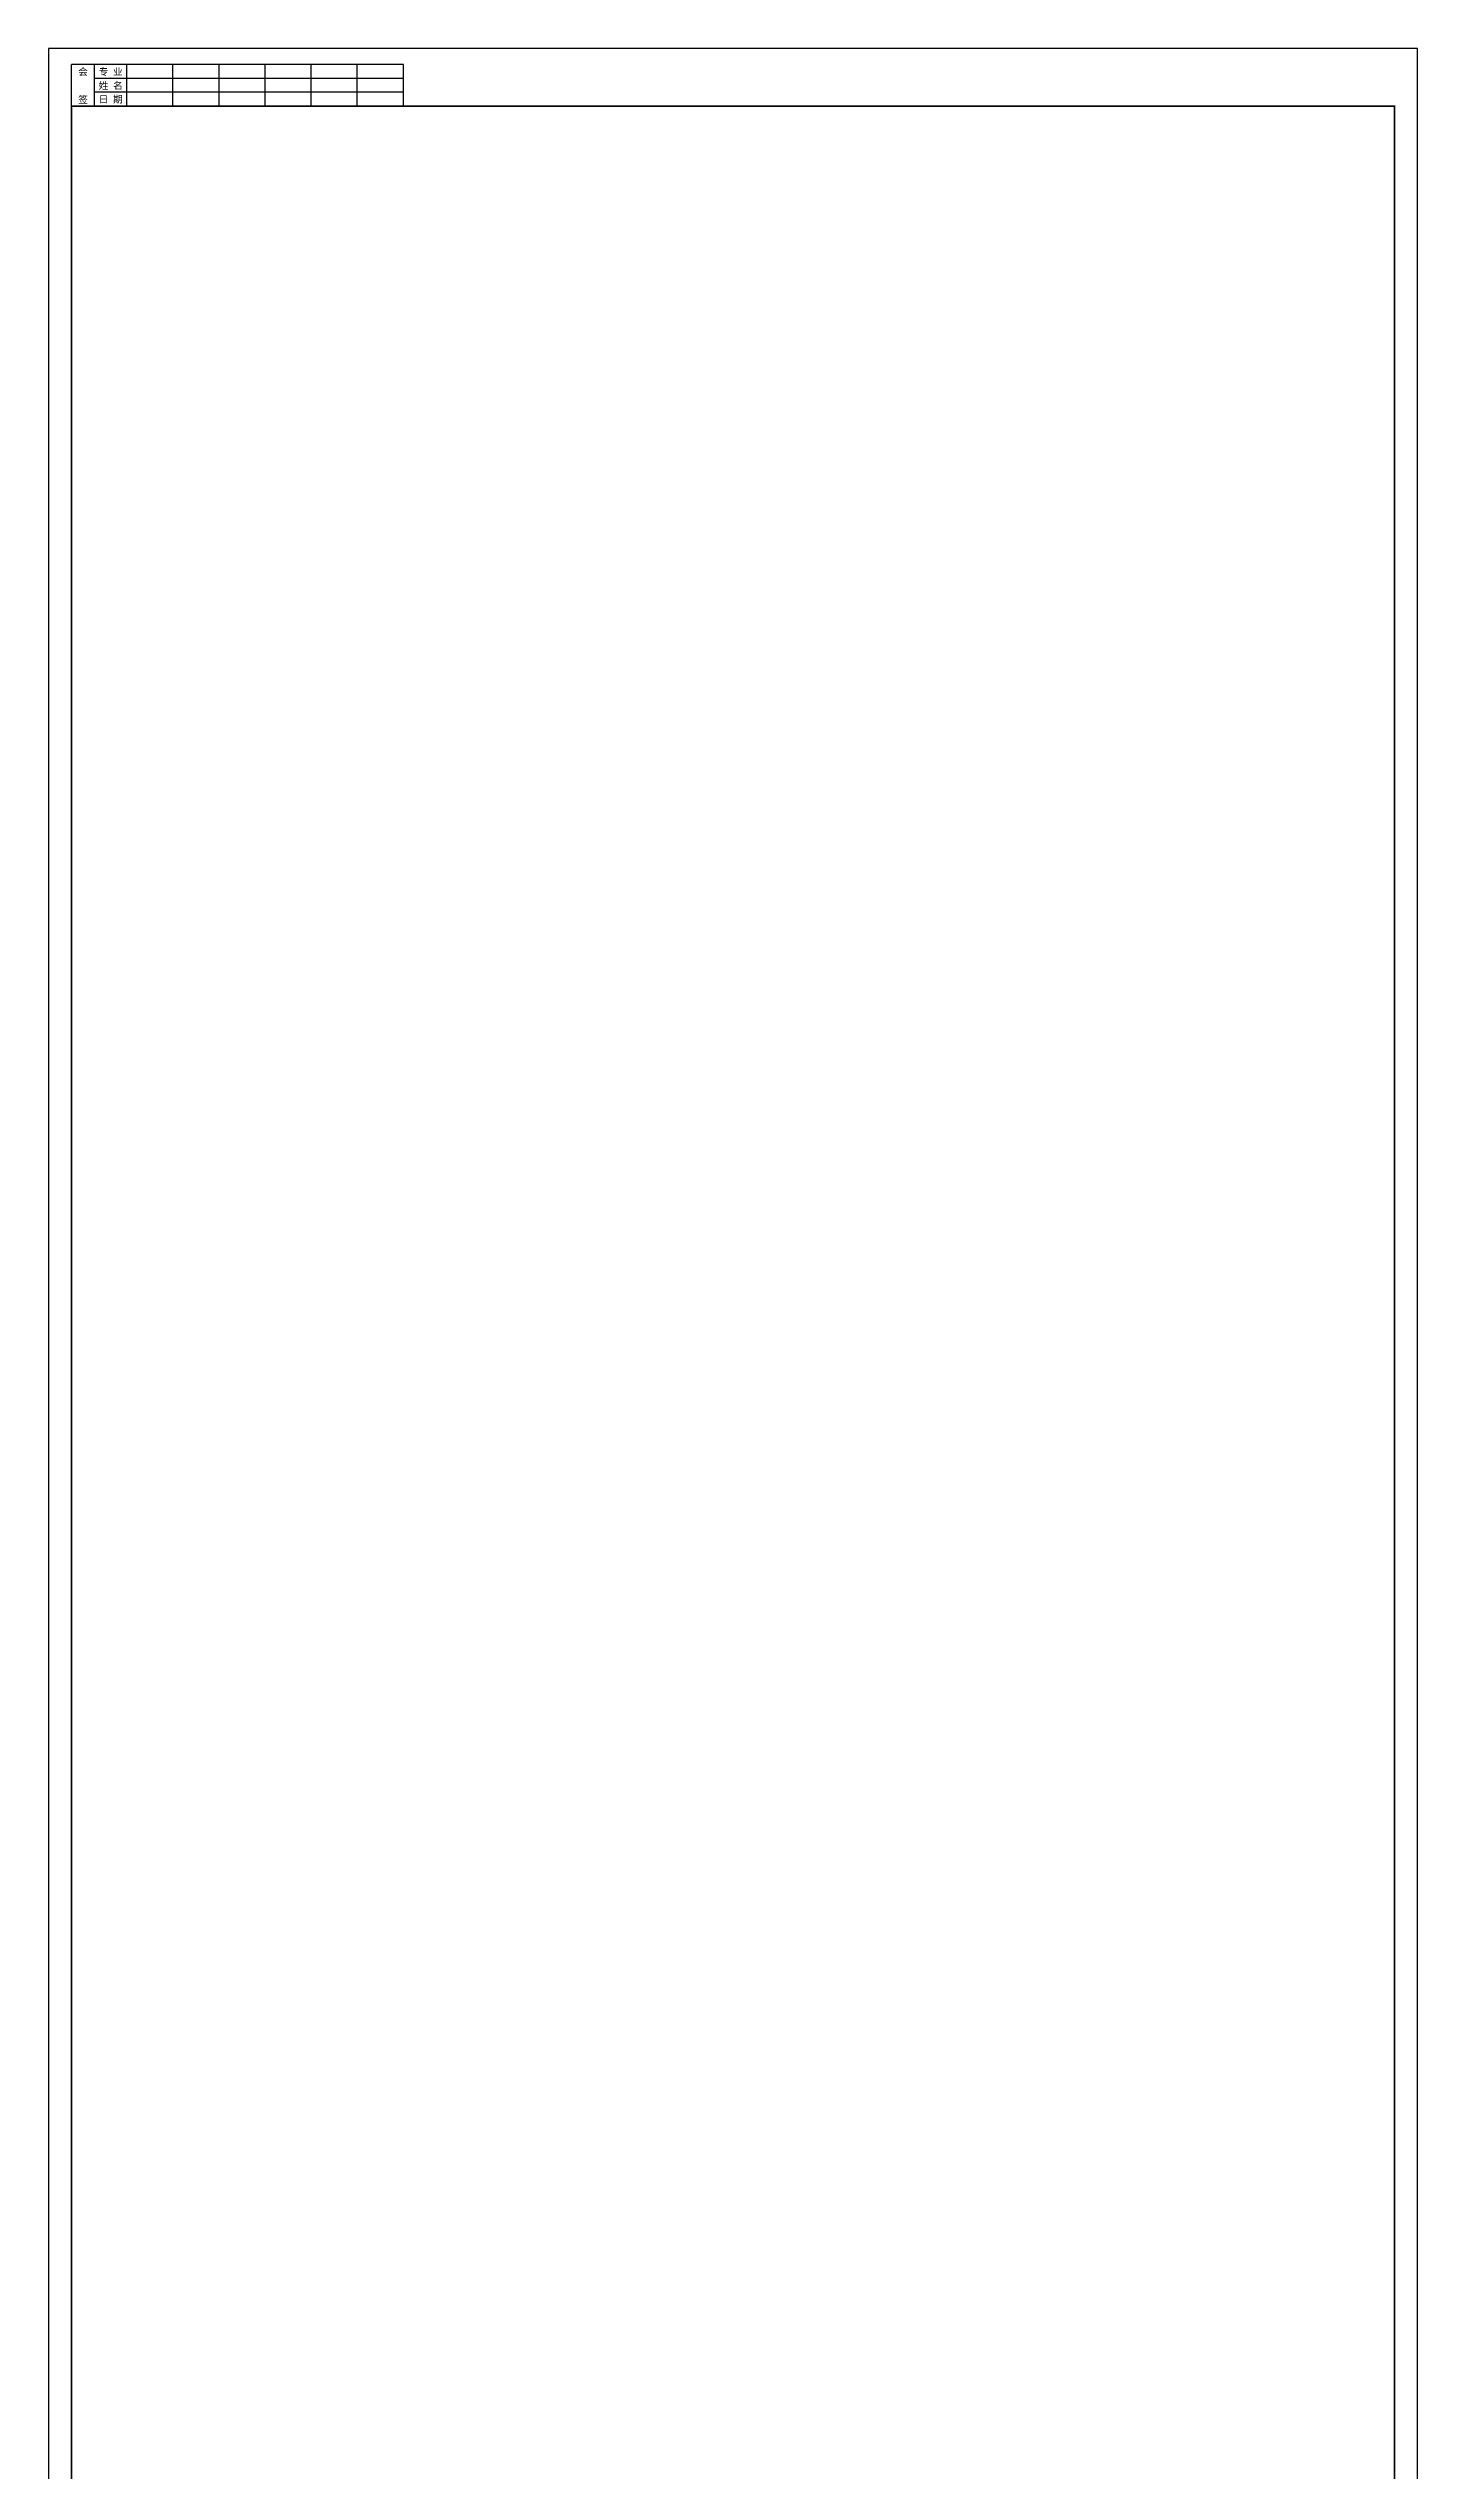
# Model space of a CAD drawing. Extents: x 0 to 594, y 0 to 2102.
# Drawn here: x 0 to 594, y 1051 to 2102 of the extents above; entities that cross this region are included whole.
import ezdxf
from ezdxf.enums import TextEntityAlignment as Align

# ---------------------------------------------------------------- set-up
doc = ezdxf.new("R2010")
doc.units = 0
doc.header["$MEASUREMENT"] = 0
doc.layers.get('0').update_dxf_attribs({"linetype": 'CONTINUOUS'})
doc.styles.add('HUALUC', font='SimSun.ttf')

msp = doc.modelspace()

# ---------------------------------------------------------------- linework, layer by layer
for p, q in [((0, 2102), (0, 0)), ((594, 2102), (0, 2102)), ((594, 2102), (0, 2102)), ((594, 0), (594, 2102)), ((154, 2095), (10, 2095)), ((10, 2077), (10, 2095)), ((20, 2077), (20, 2095)), ((34, 2077), (34, 2095)), ((54, 2077), (54, 2095)), ((74, 2077), (74, 2095)), ((94, 2077), (94, 2095)), ((114, 2077), (114, 2095)), ((134, 2077), (134, 2095)), ((154, 2077), (154, 2095)), ((154, 2089), (20, 2089)), ((154, 2083), (20, 2083)), ((584, 2077), (584, 2077))]:
    msp.add_line(p, q)
at = {"const_width": 0.8}
msp.add_lwpolyline([(10, 2077), (584, 2077), (584, 10), (10, 10)], close=True, dxfattribs=at)

# ---------------------------------------------------------------- texts
at = {"style": 'HUALUC'}
for s, p in [('会', (15, 2092)), ('专 业', (27, 2092)), ('签', (15, 2080)), ('姓 名', (27, 2086)), ('日 期', (27, 2080))]:
    msp.add_text(s, height=3, dxfattribs=at).set_placement(p, align=Align.MIDDLE)

doc.saveas('drawing.dxf')
